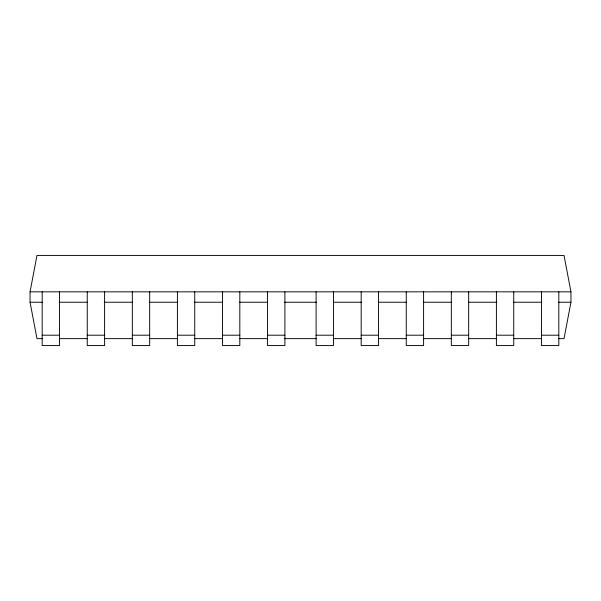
<?xml version="1.0" encoding="UTF-8"?>
<svg xmlns="http://www.w3.org/2000/svg" width="601" height="601" viewBox="0 0 601 601"><rect width="100%" height="100%" fill="white"/><g stroke="black" fill="none" stroke-linecap="round" stroke-linejoin="round"><path stroke-width="0.9" d="M42.611 338.641L36.984 338.641L30.05 302.235L30.05 291.831L36.984 255.425L564.016 255.425L570.95 291.831L570.95 302.235L564.016 338.641L558.389 338.641M30.05 291.831L570.95 291.831M30.05 302.235L42.258 302.235M59.161 302.235L87.333 302.235M104.236 302.235L132.408 302.235M149.311 302.235L177.483 302.235M194.386 302.235L222.558 302.235M239.461 302.235L267.633 302.235M284.536 302.235L316.464 302.235M333.367 302.235L361.539 302.235M378.442 302.235L406.614 302.235M423.517 302.235L451.689 302.235M468.592 302.235L496.764 302.235M513.667 302.235L541.839 302.235M558.742 302.235L570.95 302.235M42.183 335.208L59.522 335.208M87.258 335.208L104.597 335.208M132.333 335.208L149.672 335.208M177.408 335.208L194.747 335.208M222.483 335.208L239.822 335.208M267.558 335.208L284.897 335.208M316.103 335.208L333.442 335.208M361.178 335.208L378.517 335.208M406.253 335.208L423.592 335.208M451.328 335.208L468.667 335.208M496.403 335.208L513.742 335.208M541.478 335.208L558.817 335.208M59.491 338.641L87.626 338.641M104.506 338.641L132.641 338.641M149.521 338.641L177.648 338.641M194.529 338.641L222.663 338.641M239.544 338.641L267.678 338.641M284.558 338.641L316.442 338.641M333.322 338.641L361.456 338.641M378.337 338.641L406.471 338.641M423.352 338.641L451.479 338.641M468.359 338.641L496.494 338.641M513.374 338.641L541.509 338.641M558.817 291.831L558.817 345.575L541.478 345.575L541.478 291.831M513.742 291.831L513.742 345.575L496.403 345.575L496.403 291.831M468.667 291.831L468.667 345.575L451.328 345.575L451.328 291.831M423.592 291.831L423.592 345.575L406.253 345.575L406.253 291.831M378.517 291.831L378.517 345.575L361.178 345.575L361.178 291.831M333.442 291.831L333.442 345.575L316.103 345.575L316.103 291.831M284.897 291.831L284.897 345.575L267.558 345.575L267.558 291.831M239.822 291.831L239.822 345.575L222.483 345.575L222.483 291.831M194.747 291.831L194.747 345.575L177.408 345.575L177.408 291.831M149.672 291.831L149.672 345.575L132.333 345.575L132.333 291.831M104.597 291.831L104.597 345.575L87.258 345.575L87.258 291.831M59.522 291.831L59.522 345.575L42.183 345.575L42.183 291.831"/></g></svg>
